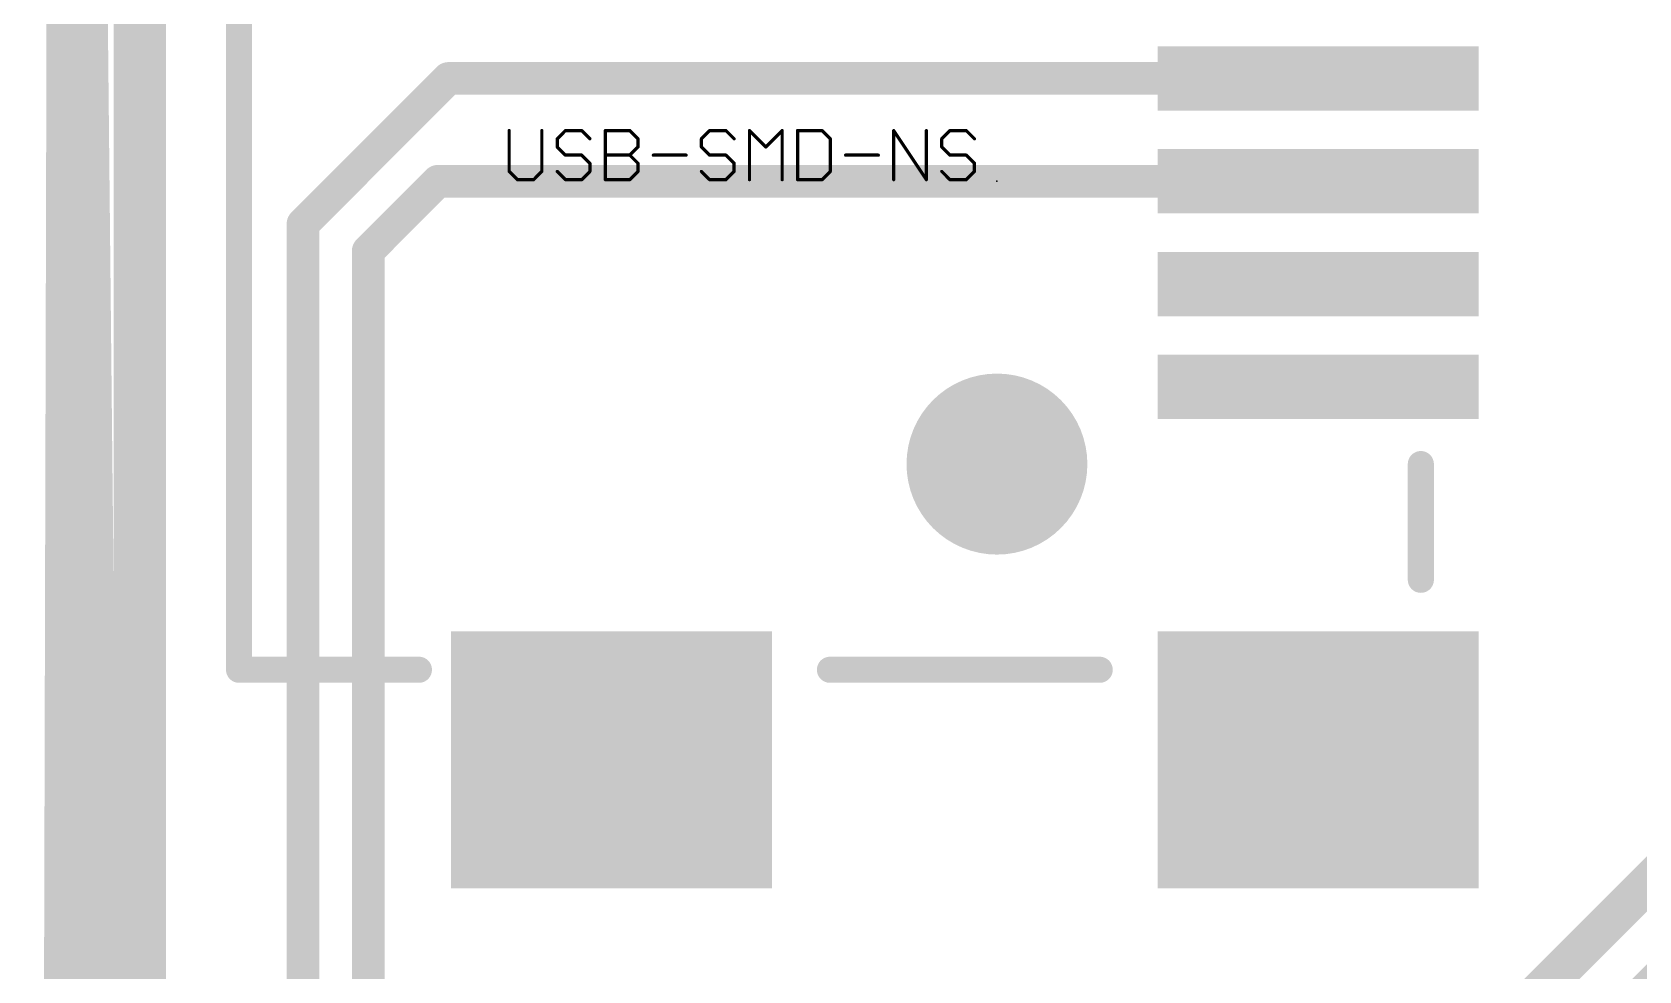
# Model space of a CAD drawing. Extents: x -14.3 to 43.3, y 12 to 70.9.
# Drawn here: x -0.84 to 11.67, y 49.16 to 56.46 of the extents above; entities that cross this region are included whole.
import ezdxf

# ---------------------------------------------------------------- set-up
doc = ezdxf.new("R2010")
doc.units = 0
for name, color, linetype in [('1', 22, 'CONTINUOUS'), ('16', 175, 'CONTINUOUS'), ('17', 82, 'CONTINUOUS'), ('20', 7, 'CONTINUOUS'), ('21', 253, 'CONTINUOUS'), ('23', 7, 'CONTINUOUS'), ('27', 253, 'CONTINUOUS'), ('51', 253, 'CONTINUOUS')]:
    doc.layers.add(name, color=color, linetype=linetype)

# ---------------------------------------------------------------- blocks, each defined once
blk = doc.blocks.new('RECT')
blk.add_solid([(-0.5, -0.5), (0.5, -0.5), (-0.5, 0.5), (0.5, 0.5)])
blk = doc.blocks.new('ROUNDP')
at = {"const_width": 0.5}
blk.add_lwpolyline([(0, -0.25, 1), (0, 0.25, 1), (0, -0.25)], format="xyb", dxfattribs=at)

msp = doc.modelspace()

# ---------------------------------------------------------------- linework, layer by layer
at = {"layer": '1'}
for points, const_width in [([(-0.635, 12.7), (-0.508, 62.484)], 0.4064), ([(2.4025, 56.0979), (1.27, 54.9654)], 0.254), ([(9.1728, 56.0979), (2.4025, 56.0979)], 0.254), ([(2.321, 55.2979), (1.778, 54.755)], 0.254), ([(9.1728, 55.2979), (2.321, 55.2979)], 0.254), ([(1.27, 54.9654), (1.27, 47.752)], 0.254), ([(1.778, 54.755), (1.778, 48.26)], 0.254), ([(10.16, 47.4544), (12.4388, 49.7332)], 0.254)]:
    msp.add_lwpolyline(points, dxfattribs=dict(at, const_width=const_width))
at = {"layer": '1', "const_width": 0.127}
for points in [[(2.4025, 56.1614, 1), (2.4025, 56.0344)], [(2.4474, 56.053, 1), (2.3576, 56.1428)], [(9.1728, 56.0344, 1), (9.1728, 56.1614)], [(2.321, 55.3614, 1), (2.321, 55.2344)], [(2.3659, 55.253, 1), (2.2761, 55.3428)], [(9.1728, 55.2344, 1), (9.1728, 55.3614)], [(1.3335, 54.9654, 1), (1.2065, 54.9654)], [(1.2251, 55.0103, 1), (1.3149, 54.9205)], [(1.8415, 54.755, 1), (1.7145, 54.755)], [(1.7331, 54.7999, 1), (1.8229, 54.7101)]]:
    msp.add_lwpolyline(points, format="xyb", dxfattribs=at)
at = {"layer": '16'}
for points, const_width in [([(0, 12.446), (-0.508, 62.0268)], 0.4064), ([(8.382, 46.482), (12.446, 50.546)], 0.3048)]:
    msp.add_lwpolyline(points, dxfattribs=dict(at, const_width=const_width))
at = {"layer": '20', "const_width": 0.4064}
msp.add_lwpolyline([(0, 62.23), (0, 12.7)], dxfattribs=at)
at = {"layer": '21', "const_width": 0.2032}
for points in [[(9.9728, 53.0979), (9.9728, 52.1979)], [(7.4728, 51.4979), (5.3728, 51.4979)]]:
    msp.add_lwpolyline(points, dxfattribs=at)
at = {"layer": '21', "const_width": 0.1016}
for points in [[(10.0236, 53.0979, 1), (9.922, 53.0979)], [(9.922, 52.1979, 1), (10.0236, 52.1979)], [(5.3728, 51.5487, 1), (5.3728, 51.4471)], [(7.4728, 51.4471, 1), (7.4728, 51.5487)]]:
    msp.add_lwpolyline(points, format="xyb", dxfattribs=at)
at = {"layer": '23'}
msp.add_point((6.6728, 55.2979), dxfattribs=at)
at = {"layer": '27', "const_width": 0.0254}
for points in [[(2.8755, 55.692), (2.8755, 55.3742)], [(3.1297, 55.3742), (3.1297, 55.692)], [(3.3133, 55.692), (3.2497, 55.6284)], [(3.4404, 55.692), (3.3133, 55.692)], [(3.5039, 55.6284), (3.4404, 55.692)], [(3.6239, 55.3106), (3.6239, 55.692)], [(3.6239, 55.692), (3.8146, 55.692)], [(3.8146, 55.692), (3.8782, 55.6284)], [(4.4359, 55.692), (4.3723, 55.6284)], [(4.563, 55.692), (4.4359, 55.692)], [(4.6266, 55.6284), (4.563, 55.692)], [(4.7466, 55.3106), (4.7466, 55.692)], [(4.7466, 55.692), (4.8737, 55.5649)], [(4.8737, 55.5649), (5.0008, 55.692)], [(5.0008, 55.692), (5.0008, 55.3106)], [(5.1208, 55.692), (5.1208, 55.3106)], [(5.3114, 55.692), (5.1208, 55.692)], [(5.375, 55.6284), (5.3114, 55.692)], [(5.8692, 55.3106), (5.8692, 55.692)], [(5.8692, 55.692), (6.1234, 55.3106)], [(6.1234, 55.3106), (6.1234, 55.692)], [(6.3069, 55.692), (6.2434, 55.6284)], [(6.434, 55.692), (6.3069, 55.692)], [(6.4976, 55.6284), (6.434, 55.692)], [(3.2497, 55.6284), (3.2497, 55.5649)], [(3.2497, 55.5649), (3.3133, 55.5013)], [(3.8782, 55.5649), (3.8146, 55.5013)], [(3.8782, 55.6284), (3.8782, 55.5649)], [(4.3723, 55.6284), (4.3723, 55.5649)], [(4.3723, 55.5649), (4.4359, 55.5013)], [(5.375, 55.3742), (5.375, 55.6284)], [(6.2434, 55.6284), (6.2434, 55.5649)], [(6.2434, 55.5649), (6.3069, 55.5013)], [(3.3133, 55.5013), (3.4404, 55.5013)], [(3.4404, 55.5013), (3.5039, 55.4378)], [(3.5039, 55.4378), (3.5039, 55.3742)], [(3.6239, 55.5013), (3.8146, 55.5013)], [(3.8146, 55.5013), (3.8782, 55.4378)], [(3.8782, 55.4378), (3.8782, 55.3742)], [(3.9981, 55.5013), (4.2524, 55.5013)], [(4.4359, 55.5013), (4.563, 55.5013)], [(4.563, 55.5013), (4.6266, 55.4378)], [(4.6266, 55.4378), (4.6266, 55.3742)], [(5.495, 55.5013), (5.7492, 55.5013)], [(6.3069, 55.5013), (6.434, 55.5013)], [(6.434, 55.5013), (6.4976, 55.4378)], [(6.4976, 55.4378), (6.4976, 55.3742)], [(2.8755, 55.3742), (2.9391, 55.3106)], [(2.9391, 55.3106), (3.0662, 55.3106)], [(3.0662, 55.3106), (3.1297, 55.3742)], [(3.3133, 55.3106), (3.2497, 55.3742)], [(3.4404, 55.3106), (3.3133, 55.3106)], [(3.5039, 55.3742), (3.4404, 55.3106)], [(3.8146, 55.3106), (3.6239, 55.3106)], [(3.8782, 55.3742), (3.8146, 55.3106)], [(4.4359, 55.3106), (4.3723, 55.3742)], [(4.563, 55.3106), (4.4359, 55.3106)], [(4.6266, 55.3742), (4.563, 55.3106)], [(5.1208, 55.3106), (5.3114, 55.3106)], [(5.3114, 55.3106), (5.375, 55.3742)], [(6.3069, 55.3106), (6.2434, 55.3742)], [(6.434, 55.3106), (6.3069, 55.3106)], [(6.4976, 55.3742), (6.434, 55.3106)]]:
    msp.add_lwpolyline(points, dxfattribs=at)
at = {"layer": '27', "const_width": 0.0127}
for points in [[(2.8819, 55.692, 1), (2.8692, 55.692)], [(3.1361, 55.692, 1), (3.1234, 55.692)], [(3.3133, 55.6983, 1), (3.3133, 55.6856)], [(3.3178, 55.6875, 1), (3.3088, 55.6965)], [(3.4449, 55.6965, 1), (3.4359, 55.6875)], [(3.4404, 55.6856, 1), (3.4404, 55.6983)], [(3.6303, 55.692, 1), (3.6176, 55.692)], [(3.6239, 55.6983, 1), (3.6239, 55.6856)], [(3.8191, 55.6965, 1), (3.8101, 55.6875)], [(3.8146, 55.6856, 1), (3.8146, 55.6983)], [(4.4359, 55.6983, 1), (4.4359, 55.6856)], [(4.4404, 55.6875, 1), (4.4314, 55.6965)], [(4.5675, 55.6965, 1), (4.5585, 55.6875)], [(4.563, 55.6856, 1), (4.563, 55.6983)], [(4.7529, 55.692, 1), (4.7402, 55.692)], [(4.751, 55.6965, 1), (4.7421, 55.6875)], [(5.0071, 55.692, 1), (4.9944, 55.692)], [(5.0053, 55.6875, 1), (4.9963, 55.6965)], [(5.1271, 55.692, 1), (5.1144, 55.692)], [(5.1208, 55.6983, 1), (5.1208, 55.6856)], [(5.3159, 55.6965, 1), (5.3069, 55.6875)], [(5.3114, 55.6856, 1), (5.3114, 55.6983)], [(5.8755, 55.692, 1), (5.8628, 55.692)], [(5.8745, 55.6955, 1), (5.8639, 55.6884)], [(6.1297, 55.692, 1), (6.117, 55.692)], [(6.3069, 55.6983, 1), (6.3069, 55.6856)], [(6.3114, 55.6875, 1), (6.3024, 55.6965)], [(6.4385, 55.6965, 1), (6.4296, 55.6875)], [(6.434, 55.6856, 1), (6.434, 55.6983)], [(3.2561, 55.6284, 1), (3.2434, 55.6284)], [(3.2452, 55.6329, 1), (3.2542, 55.6239)], [(3.2542, 55.5694, 1), (3.2452, 55.5604)], [(3.2434, 55.5649, 1), (3.2561, 55.5649)], [(3.4995, 55.6239, 1), (3.5084, 55.6329)], [(3.8845, 55.6284, 1), (3.8718, 55.6284)], [(3.8718, 55.5649, 1), (3.8845, 55.5649)], [(3.8737, 55.6239, 1), (3.8826, 55.6329)], [(3.8826, 55.5604, 1), (3.8737, 55.5694)], [(4.3787, 55.6284, 1), (4.366, 55.6284)], [(4.366, 55.5649, 1), (4.3787, 55.5649)], [(4.3679, 55.6329, 1), (4.3768, 55.6239)], [(4.3768, 55.5694, 1), (4.3679, 55.5604)], [(4.6221, 55.6239, 1), (4.6311, 55.6329)], [(4.8692, 55.5694, 1), (4.8782, 55.5604)], [(4.8692, 55.5604, 1), (4.8782, 55.5694)], [(5.3813, 55.6284, 1), (5.3686, 55.6284)], [(5.3705, 55.6239, 1), (5.3795, 55.6329)], [(6.2497, 55.6284, 1), (6.237, 55.6284)], [(6.237, 55.5649, 1), (6.2497, 55.5649)], [(6.2389, 55.6329, 1), (6.2479, 55.6239)], [(6.2479, 55.5694, 1), (6.2389, 55.5604)], [(6.4931, 55.6239, 1), (6.5021, 55.6329)], [(3.3133, 55.5077, 1), (3.3133, 55.495)], [(3.3088, 55.4968, 1), (3.3178, 55.5058)], [(3.4449, 55.5058, 1), (3.4359, 55.4968)], [(3.4404, 55.495, 1), (3.4404, 55.5077)], [(3.5103, 55.4378, 1), (3.4976, 55.4378)], [(3.4995, 55.4333, 1), (3.5084, 55.4422)], [(3.6239, 55.5077, 1), (3.6239, 55.495)], [(3.8191, 55.5058, 1), (3.8101, 55.4968)], [(3.8101, 55.5058, 1), (3.8191, 55.4968)], [(3.8146, 55.495, 1), (3.8146, 55.5077)], [(3.8845, 55.4378, 1), (3.8718, 55.4378)], [(3.8737, 55.4333, 1), (3.8826, 55.4422)], [(3.9981, 55.5077, 1), (3.9981, 55.495)], [(4.2524, 55.495, 1), (4.2524, 55.5077)], [(4.4359, 55.5077, 1), (4.4359, 55.495)], [(4.4314, 55.4968, 1), (4.4404, 55.5058)], [(4.5675, 55.5058, 1), (4.5585, 55.4968)], [(4.563, 55.495, 1), (4.563, 55.5077)], [(4.6329, 55.4378, 1), (4.6202, 55.4378)], [(4.6221, 55.4333, 1), (4.6311, 55.4422)], [(5.495, 55.5077, 1), (5.495, 55.495)], [(5.7492, 55.495, 1), (5.7492, 55.5077)], [(6.3069, 55.5077, 1), (6.3069, 55.495)], [(6.3024, 55.4968, 1), (6.3114, 55.5058)], [(6.4385, 55.5058, 1), (6.4296, 55.4968)], [(6.434, 55.495, 1), (6.434, 55.5077)], [(6.5039, 55.4378, 1), (6.4912, 55.4378)], [(6.4931, 55.4333, 1), (6.5021, 55.4422)], [(2.88, 55.3787, 1), (2.871, 55.3697)], [(2.8692, 55.3742, 1), (2.8819, 55.3742)], [(2.9391, 55.317, 1), (2.9391, 55.3043)], [(2.9346, 55.3062, 1), (2.9436, 55.3151)], [(3.0617, 55.3151, 1), (3.0707, 55.3062)], [(3.0662, 55.3043, 1), (3.0662, 55.317)], [(3.1234, 55.3742, 1), (3.1361, 55.3742)], [(3.1342, 55.3697, 1), (3.1253, 55.3787)], [(3.2542, 55.3787, 1), (3.2452, 55.3697)], [(3.3133, 55.317, 1), (3.3133, 55.3043)], [(3.3088, 55.3062, 1), (3.3178, 55.3151)], [(3.4359, 55.3151, 1), (3.4449, 55.3062)], [(3.4404, 55.3043, 1), (3.4404, 55.317)], [(3.4976, 55.3742, 1), (3.5103, 55.3742)], [(3.5084, 55.3697, 1), (3.4995, 55.3787)], [(3.6239, 55.317, 1), (3.6239, 55.3043)], [(3.6176, 55.3106, 1), (3.6303, 55.3106)], [(3.8101, 55.3151, 1), (3.8191, 55.3062)], [(3.8146, 55.3043, 1), (3.8146, 55.317)], [(3.8718, 55.3742, 1), (3.8845, 55.3742)], [(3.8826, 55.3697, 1), (3.8737, 55.3787)], [(4.3768, 55.3787, 1), (4.3679, 55.3697)], [(4.4359, 55.317, 1), (4.4359, 55.3043)], [(4.4314, 55.3062, 1), (4.4404, 55.3151)], [(4.5585, 55.3151, 1), (4.5675, 55.3062)], [(4.563, 55.3043, 1), (4.563, 55.317)], [(4.6202, 55.3742, 1), (4.6329, 55.3742)], [(4.6311, 55.3697, 1), (4.6221, 55.3787)], [(4.7402, 55.3106, 1), (4.7529, 55.3106)], [(4.9944, 55.3106, 1), (5.0071, 55.3106)], [(5.1144, 55.3106, 1), (5.1271, 55.3106)], [(5.1208, 55.317, 1), (5.1208, 55.3043)], [(5.3069, 55.3151, 1), (5.3159, 55.3062)], [(5.3114, 55.3043, 1), (5.3114, 55.317)], [(5.3686, 55.3742, 1), (5.3813, 55.3742)], [(5.3795, 55.3697, 1), (5.3705, 55.3787)], [(5.8628, 55.3106, 1), (5.8755, 55.3106)], [(6.117, 55.3106, 1), (6.1297, 55.3106)], [(6.1181, 55.3071, 1), (6.1287, 55.3142)], [(6.2479, 55.3787, 1), (6.2389, 55.3697)], [(6.3069, 55.317, 1), (6.3069, 55.3043)], [(6.3024, 55.3062, 1), (6.3114, 55.3151)], [(6.4296, 55.3151, 1), (6.4385, 55.3062)], [(6.434, 55.3043, 1), (6.434, 55.317)], [(6.4912, 55.3742, 1), (6.5039, 55.3742)], [(6.5021, 55.3697, 1), (6.4931, 55.3787)]]:
    msp.add_lwpolyline(points, format="xyb", dxfattribs=at)
at = {"layer": '51', "const_width": 0.2032}
for points in [[(0.7728, 59.0979), (0.7728, 51.4979)], [(0.7728, 51.4979), (2.1728, 51.4979)]]:
    msp.add_lwpolyline(points, dxfattribs=at)
at = {"layer": '51', "const_width": 0.1016}
for points in [[(0.7728, 51.5487, 1), (0.7728, 51.4471)], [(0.722, 51.4979, 1), (0.8236, 51.4979)], [(2.1728, 51.4471, 1), (2.1728, 51.5487)]]:
    msp.add_lwpolyline(points, format="xyb", dxfattribs=at)

# ---------------------------------------------------------------- block references
at = {"layer": '1', "xscale": 2.5}
for p, yscale in [((9.1728, 56.0979), 0.5), ((9.1728, 55.2979), 0.5), ((9.1728, 54.4979), 0.5), ((9.1728, 53.6979), 0.5), ((3.6728, 50.7979), 2), ((9.1728, 50.7979), 2)]:
    msp.add_blockref('RECT', p, dxfattribs=dict(at, yscale=yscale))
at = {"layer": '17', "xscale": 1.408, "yscale": 1.408}
msp.add_blockref('ROUNDP', (6.6728, 53.0979), dxfattribs=at)
msp.add_blockref('ROUNDP', (6.6728, 53.0979), dxfattribs=at)

doc.saveas('drawing.dxf')
